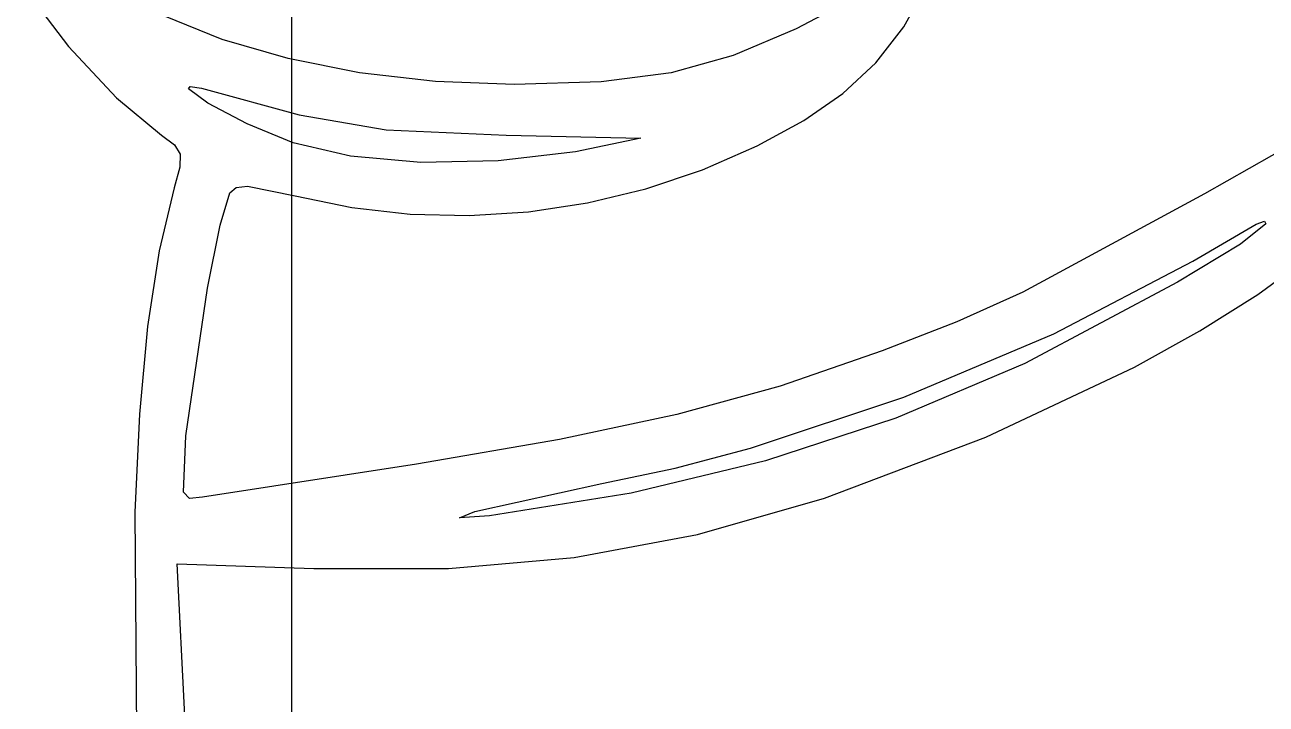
# Model space of a CAD drawing. Extents: x -39 to 235, y 1 to 395.
# Drawn here: x 33.8 to 84.2, y 219.6 to 247.2 of the extents above; entities that cross this region are included whole.
import ezdxf

# ---------------------------------------------------------------- set-up
doc = ezdxf.new("R2010")
doc.units = 0

msp = doc.modelspace()

# ---------------------------------------------------------------- linework, layer by layer
at = {"layer": 'Layer 1'}
for p, q in [((44.6336, 356.5), (44.6336, 39.4004)), ((33.794653, 248.706199), (35.571677, 246.369476)), ((69.498087, 247.167717), (70.486003, 248.944818)), ((41.814553, 246.652161), (39.435217, 247.612804)), ((66.729478, 247.919068), (65.129726, 247.08355)), ((65.129726, 247.08355), (62.56863, 245.993908)), ((68.363273, 245.697427), (69.498087, 247.167717)), ((44.487686, 245.871884), (41.814553, 246.652161)), ((35.571677, 246.369476), (37.519772, 244.270765)), ((47.394182, 245.292894), (44.487686, 245.871884)), ((62.56863, 245.993908), (60.052158, 245.298471)), ((67.028102, 244.453525), (68.363273, 245.697427)), ((50.473606, 244.93611), (47.394182, 245.292894)), ((60.052158, 245.298471), (57.208421, 244.930299)), ((40.438462, 244.640135), (40.506952, 244.740702)), ((41.229352, 244.058743), (40.438462, 244.640135)), ((40.506952, 244.740702), (40.971507, 244.66369)), ((40.971507, 244.66369), (44.938357, 243.59264)), ((53.665526, 244.82245), (50.473606, 244.93611)), ((57.208421, 244.930299), (53.665526, 244.82245)), ((37.519772, 244.270765), (39.345144, 242.759646)), ((42.82353, 243.224464), (41.229352, 244.058743)), ((65.439115, 243.35559), (67.028102, 244.453525)), ((44.938357, 243.59264), (44.938367, 243.592637)), ((44.938367, 243.592637), (48.473822, 242.982734)), ((44.700347, 242.44225), (42.82353, 243.224464)), ((63.542853, 242.323201), (65.439115, 243.35559)), ((86.947287, 243.354587), (81.711047, 240.379447)), ((39.345144, 242.759646), (39.871991, 242.369159)), ((48.473822, 242.982734), (53.348087, 242.759599)), ((53.348087, 242.759599), (58.822337, 242.640593)), ((58.822337, 242.640593), (56.164547, 242.085234)), ((39.871991, 242.369159), (40.108763, 241.98611)), ((47.021574, 241.901147), (44.700347, 242.44225)), ((56.164547, 242.085234), (53.017717, 241.711482)), ((61.321107, 241.351169), (63.542853, 242.323201)), ((40.108763, 241.98611), (40.092648, 241.454304)), ((49.882045, 241.653839), (47.021574, 241.901147)), ((53.017717, 241.711482), (49.882045, 241.653839)), ((40.092648, 241.454304), (39.860835, 240.617546)), ((59.015686, 240.579029), (61.321107, 241.351169)), ((39.860835, 240.617546), (39.247368, 238.061716)), ((42.121863, 240.419117), (42.37537, 240.634814)), ((42.37537, 240.634814), (42.840855, 240.686879)), ((42.840855, 240.686879), (44.779653, 240.300111)), ((56.650761, 240.00957), (59.015686, 240.579029)), ((41.7258, 239.104476), (42.121863, 240.419117)), ((44.779653, 240.300111), (47.079496, 239.814327)), ((81.711047, 240.379447), (74.332707, 236.382848)), ((47.079496, 239.814327), (49.440701, 239.54517)), ((49.440701, 239.54517), (51.839096, 239.489851)), ((51.839096, 239.489851), (54.250507, 239.64558)), ((54.250507, 239.64558), (56.650761, 240.00957)), ((41.214449, 236.536559), (41.7258, 239.104476)), ((81.235007, 237.642347), (83.808502, 239.139829)), ((84.210147, 239.149757), (83.170089, 238.330354)), ((83.808502, 239.139829), (84.152503, 239.260074)), ((84.152503, 239.260074), (84.210147, 239.149747)), ((84.210147, 239.149747), (84.210147, 239.149757)), ((39.247368, 238.061716), (38.77615, 234.979658)), ((83.170089, 238.330354), (80.620148, 236.78948)), ((75.599605, 234.689521), (81.235007, 237.642347)), ((83.874193, 236.281376), (85.833599, 237.713158)), ((40.336783, 230.541657), (41.214449, 236.536559)), ((80.620148, 236.78948), (74.412027, 233.477157)), ((74.332707, 236.382848), (71.658804, 235.180396)), ((81.529874, 234.808685), (83.874193, 236.281376)), ((38.77615, 234.979658), (38.44811, 231.421576)), ((71.658804, 235.180396), (68.620447, 233.992817)), ((69.503068, 232.108589), (75.599605, 234.689521)), ((78.864796, 233.328556), (81.529874, 234.808685)), ((68.620447, 233.992817), (64.475706, 232.56537)), ((74.412027, 233.477157), (69.168975, 231.260678)), ((72.828972, 230.479864), (78.864796, 233.328556)), ((64.475706, 232.56537), (60.275175, 231.409404)), ((63.272651, 230.033432), (69.503068, 232.108589)), ((38.44811, 231.421576), (38.264178, 227.437679)), ((60.275175, 231.409404), (55.516804, 230.394758)), ((69.168975, 231.260678), (63.88502, 229.520223)), ((40.24257, 228.250797), (40.336783, 230.541657)), ((66.279941, 228.003062), (72.828972, 230.479864)), ((55.516804, 230.394758), (49.698547, 229.391267)), ((60.209504, 229.227356), (63.272651, 230.033432)), ((63.88502, 229.520223), (58.429993, 228.211163)), ((49.698547, 229.391267), (41.011147, 228.042537)), ((57.235607, 228.597927), (60.209504, 229.227356)), ((52.068781, 227.467375), (57.235607, 228.597927)), ((40.487399, 227.99791), (40.24257, 228.250797)), ((41.011147, 228.042537), (40.487399, 227.99791)), ((58.429993, 228.211163), (52.673727, 227.288867)), ((61.119347, 226.53037), (66.279941, 228.003062)), ((38.264178, 227.437679), (38.332358, 218.393258)), ((51.456398, 227.203332), (52.068781, 227.467375)), ((52.673727, 227.288867), (51.456398, 227.203332)), ((56.114923, 225.593202), (61.119347, 226.53037)), ((51.006359, 225.146932), (56.114923, 225.593202)), ((40.297099, 219.156984), (39.979751, 225.345274)), ((39.979751, 225.345274), (45.533341, 225.146932)), ((45.533341, 225.146932), (51.006359, 225.146932))]:
    msp.add_line(p, q, dxfattribs=at)

doc.saveas('drawing.dxf')
